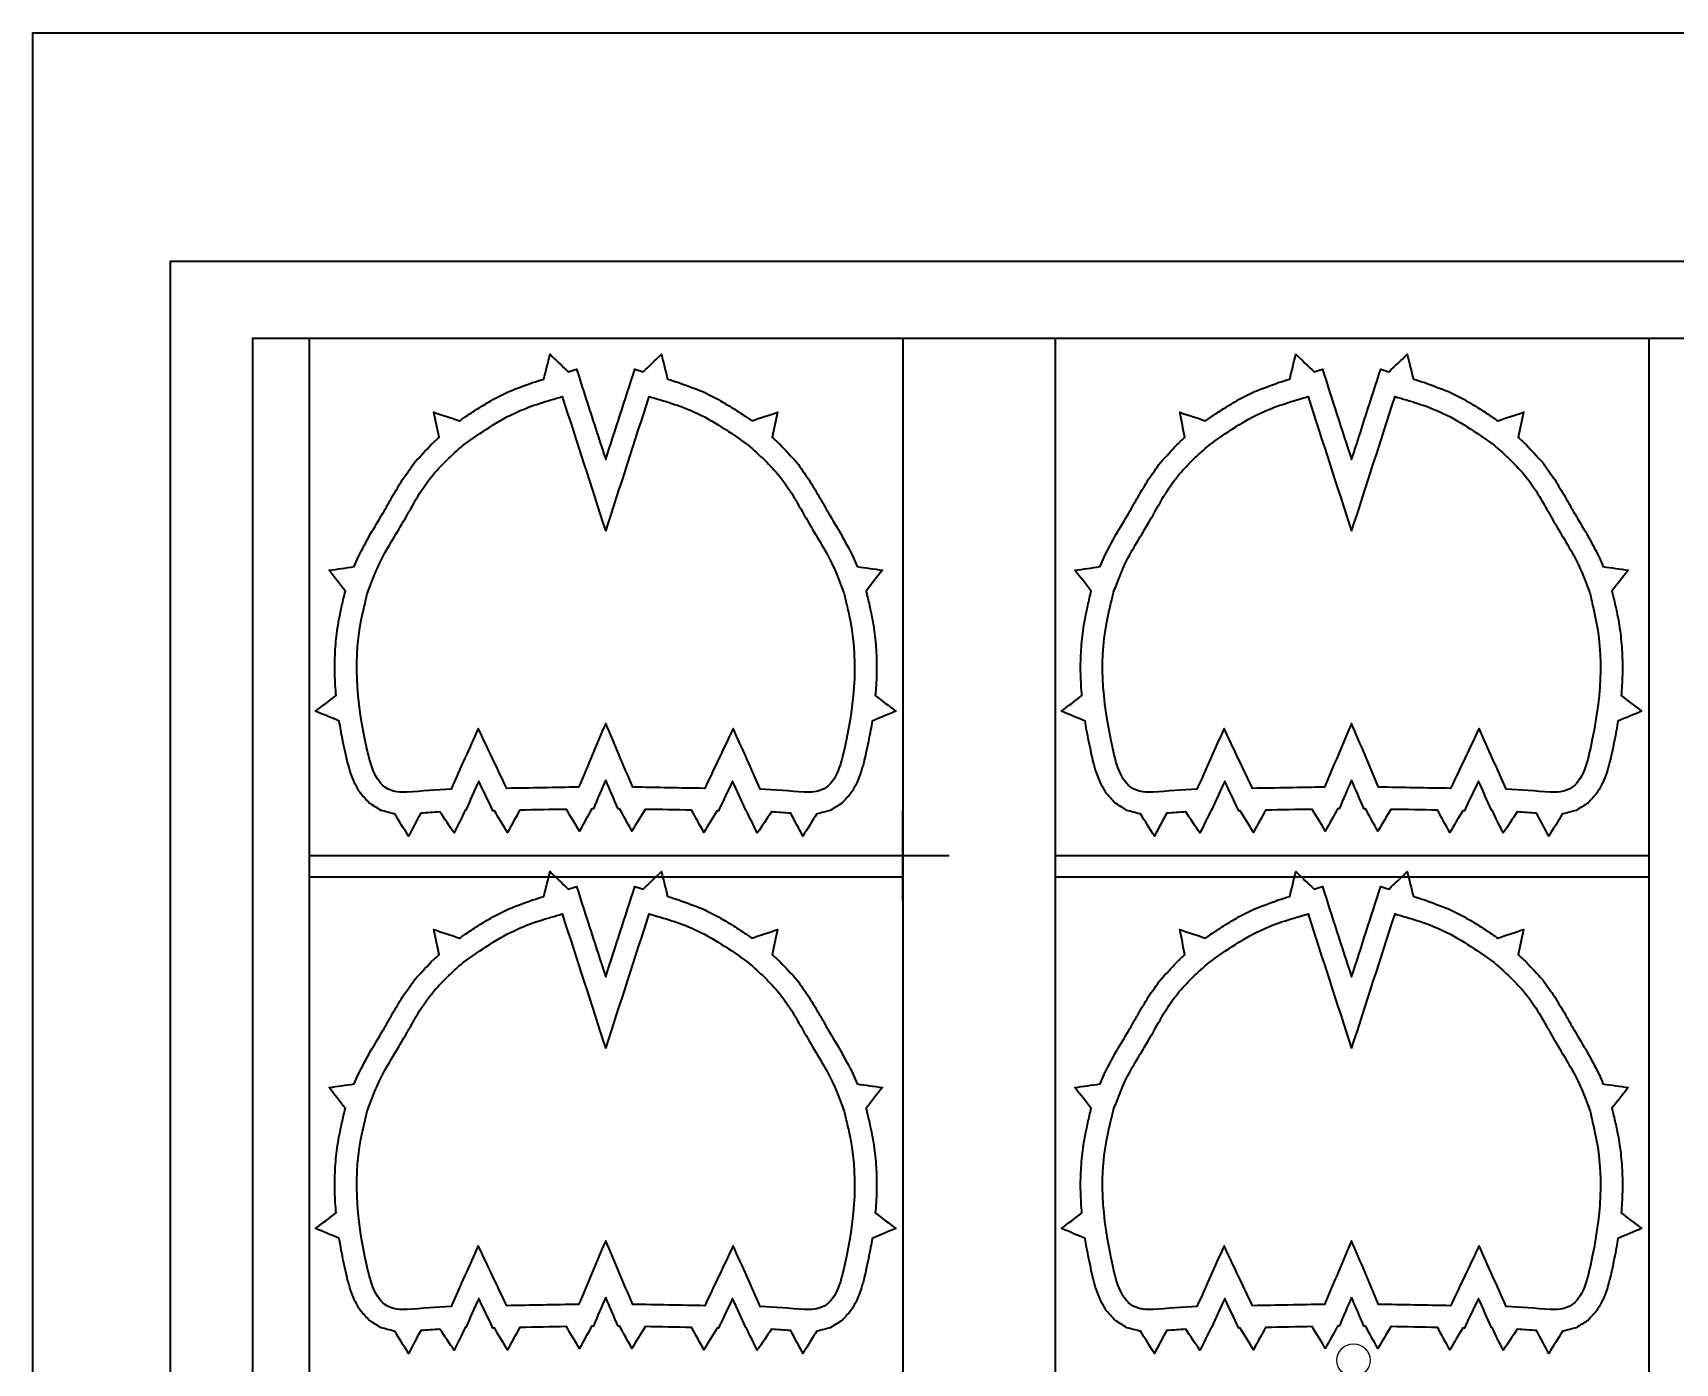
# Model space of a CAD drawing. Header units: millimetres. Extents: x -446 to 34, y -36 to 446.
# Drawn here: x -446.2 to -147.7, y 204.4 to 446.2 of the extents above; entities that cross this region are included whole.
import ezdxf

# ---------------------------------------------------------------- set-up
doc = ezdxf.new("R2010")
doc.units = ezdxf.units.MM
doc.header["$MEASUREMENT"] = 0
doc.layers.add('레이어 1', color=7, linetype='Continuous', lineweight=0)

msp = doc.modelspace()

# ---------------------------------------------------------------- linework, layer by layer
msp.add_circle((-206.2, 204.91), 3)
at = {"layer": '레이어 1', "color": 75, "lineweight": 35, "true_color": 0x6cb92d}
for p, q in [((-288.09, 288.29), (-288.09, 304.88)), ((-296.7, 296.64), (-279.66, 296.64))]:
    msp.add_line(p, q, dxfattribs=at)
at = {"layer": '레이어 1', "color": 18, "lineweight": 35, "true_color": 0x070000}
for points in [[(33.8, -36.34), (-446.2, -36.34), (-446.2, 446.16), (33.8, 446.16)], [(8.8, -5.31), (-421.2, -5.31), (-421.2, 404.69), (8.8, 404.69)], [(-6.2, 10.66), (-406.2, 10.66), (-406.2, 390.66), (-6.2, 390.66)]]:
    msp.add_lwpolyline(points, close=True, dxfattribs=at)
at = {"layer": '레이어 1', "color": 154, "lineweight": 35, "true_color": 0x1d4da0}
for points in [[(-288.09, 292.72), (-395.9, 292.72), (-395.9, 390.66), (-288.09, 390.66)], [(-152.55, 292.72), (-260.36, 292.72), (-260.36, 390.66), (-152.55, 390.66)], [(-288.09, 198.7), (-395.9, 198.7), (-395.9, 296.64), (-288.09, 296.64)], [(-152.55, 198.7), (-260.36, 198.7), (-260.36, 296.64), (-152.55, 296.64)]]:
    msp.add_lwpolyline(points, close=True, dxfattribs=at)
at = {"layer": '레이어 1', "color": 18, "lineweight": 35, "true_color": 0x010100}
for points in [[(-342.1, 310.42), (-341.35, 308.66), (-340.6, 306.89), (-339.86, 305.13), (-339.76, 305.13), (-339.66, 305.13), (-339.57, 305.13), (-338.82, 303.78), (-338.08, 302.43), (-337.33, 301.09), (-336.54, 302.41), (-335.74, 303.72), (-334.95, 305.04), (-332.13, 304.99), (-329.3, 304.94), (-326.48, 304.89), (-325.74, 303.54), (-324.99, 302.19), (-324.24, 300.85), (-323.45, 302.17), (-322.66, 303.48), (-321.86, 304.8), (-321.78, 304.8), (-321.68, 304.8), (-321.59, 304.8), (-320.74, 306.6), (-319.89, 308.39), (-319.03, 310.19), (-318.24, 308.43), (-317.45, 306.67), (-316.66, 304.9), (-316.64, 304.9), (-316.61, 304.9), (-316.58, 304.9), (-315.9, 303.51), (-315.22, 302.13), (-314.55, 300.75), (-313.69, 302.02), (-312.83, 303.3), (-311.97, 304.58), (-310.8, 304.5), (-309.64, 304.42), (-308.47, 304.33), (-307.73, 302.95), (-306.99, 301.56), (-306.26, 300.18), (-305.42, 301.52), (-304.58, 302.87), (-303.74, 304.22), (-303.71, 304.22), (-303.67, 304.22), (-303.64, 304.22), (-302.86, 304.43), (-302.07, 304.63), (-301.28, 304.85), (-300.56, 305.29), (-299.84, 305.74), (-299.12, 306.18), (-298.59, 306.78), (-298.06, 307.37), (-297.53, 307.96), (-297.17, 308.59), (-296.81, 309.22), (-296.46, 309.85), (-296.21, 310.48), (-295.97, 311.1), (-295.72, 311.73), (-295.55, 312.33), (-295.38, 312.94), (-295.2, 313.54), (-295.07, 314.11), (-294.93, 314.69), (-294.8, 315.26), (-294.65, 315.97), (-294.5, 316.68), (-294.35, 317.38), (-294.22, 318.08), (-294.08, 318.77), (-293.95, 319.47), (-293.86, 320.01), (-293.77, 320.54), (-293.68, 321.08), (-292.25, 321.68), (-290.82, 322.28), (-289.38, 322.88), (-290.62, 323.83), (-291.86, 324.77), (-293.1, 325.71), (-293.05, 326.33), (-293, 326.96), (-292.95, 327.58), (-292.93, 328.25), (-292.9, 328.91), (-292.87, 329.58), (-292.87, 330.24), (-292.86, 330.9), (-292.86, 331.56), (-292.88, 332.22), (-292.9, 332.88), (-292.93, 333.54), (-292.97, 334.2), (-293.02, 334.86), (-293.07, 335.52), (-293.15, 336.18), (-293.22, 336.84), (-293.3, 337.5), (-293.4, 338.17), (-293.51, 338.83), (-293.62, 339.49), (-293.75, 340.14), (-293.88, 340.79), (-294.02, 341.45), (-294.22, 342.33), (-294.42, 343.21), (-294.63, 344.09), (-294.68, 344.3), (-294.73, 344.51), (-294.78, 344.72), (-293.79, 345.98), (-292.81, 347.25), (-291.82, 348.51), (-293.35, 348.72), (-294.87, 348.94), (-296.4, 349.15), (-296.64, 349.73), (-296.87, 350.32), (-297.11, 350.9), (-297.85, 352.28), (-298.58, 353.65), (-299.31, 355.03), (-300.07, 356.31), (-300.83, 357.59), (-301.6, 358.87), (-302.16, 359.86), (-302.73, 360.86), (-303.3, 361.86), (-303.92, 362.89), (-304.54, 363.93), (-305.16, 364.97), (-305.89, 366), (-306.63, 367.04), (-307.36, 368.08), (-308.37, 369.16), (-309.38, 370.25), (-310.38, 371.33), (-310.86, 371.77), (-311.34, 372.21), (-311.82, 372.65), (-311.5, 374.17), (-311.18, 375.68), (-310.87, 377.2), (-312.43, 376.69), (-313.99, 376.17), (-315.55, 375.66), (-315.81, 375.84), (-316.07, 376.03), (-316.34, 376.21), (-317.19, 376.78), (-318.04, 377.34), (-318.89, 377.9), (-319.79, 378.44), (-320.69, 378.98), (-321.58, 379.51), (-322.54, 380), (-323.51, 380.48), (-324.47, 380.97), (-325.91, 381.51), (-327.35, 382.06), (-328.79, 382.61), (-329.48, 382.81), (-330.17, 383.02), (-330.86, 383.23), (-331.23, 384.73), (-331.6, 386.24), (-331.98, 387.74), (-333.08, 386.68), (-334.18, 385.62), (-335.28, 384.56), (-335.78, 384.71), (-336.29, 384.86), (-336.79, 385.01), (-338.56, 379.54), (-340.33, 374.07), (-342.1, 368.6), (-343.86, 374.07), (-345.63, 379.54), (-347.4, 385.01), (-347.9, 384.86), (-348.4, 384.71), (-348.91, 384.56), (-350.01, 385.62), (-351.11, 386.68), (-352.21, 387.74), (-352.59, 386.24), (-352.96, 384.73), (-353.33, 383.23), (-354.02, 383.02), (-354.71, 382.81), (-355.4, 382.61), (-356.84, 382.06), (-358.28, 381.51), (-359.72, 380.97), (-360.68, 380.48), (-361.65, 380), (-362.61, 379.51), (-363.51, 378.98), (-364.4, 378.44), (-365.3, 377.9), (-366.15, 377.34), (-367, 376.78), (-367.85, 376.21), (-368.11, 376.03), (-368.38, 375.84), (-368.65, 375.66), (-370.2, 376.17), (-371.76, 376.69), (-373.32, 377.2), (-373.01, 375.68), (-372.69, 374.17), (-372.37, 372.65), (-372.85, 372.21), (-373.33, 371.77), (-373.81, 371.33), (-374.82, 370.25), (-375.82, 369.16), (-376.83, 368.08), (-377.56, 367.04), (-378.3, 366), (-379.03, 364.97), (-379.65, 363.93), (-380.27, 362.89), (-380.89, 361.86), (-381.46, 360.86), (-382.03, 359.86), (-382.59, 358.87), (-383.35, 357.59), (-384.11, 356.31), (-384.88, 355.03), (-385.61, 353.65), (-386.34, 352.28), (-387.08, 350.9), (-387.32, 350.32), (-387.55, 349.73), (-387.79, 349.15), (-389.32, 348.93), (-390.85, 348.71), (-392.37, 348.5), (-391.39, 347.24), (-390.4, 345.98), (-389.41, 344.72), (-389.46, 344.51), (-389.51, 344.3), (-389.56, 344.09), (-389.77, 343.21), (-389.97, 342.33), (-390.18, 341.45), (-390.31, 340.79), (-390.44, 340.14), (-390.57, 339.49), (-390.68, 338.83), (-390.79, 338.17), (-390.89, 337.5), (-390.97, 336.84), (-391.04, 336.18), (-391.12, 335.52), (-391.17, 334.86), (-391.22, 334.2), (-391.27, 333.54), (-391.29, 332.88), (-391.31, 332.22), (-391.33, 331.56), (-391.33, 330.9), (-391.33, 330.24), (-391.32, 329.58), (-391.29, 328.91), (-391.27, 328.25), (-391.24, 327.58), (-391.19, 326.96), (-391.14, 326.33), (-391.09, 325.71), (-392.33, 324.77), (-393.57, 323.83), (-394.81, 322.88), (-393.38, 322.28), (-391.94, 321.68), (-390.51, 321.08), (-390.42, 320.54), (-390.33, 320.01), (-390.24, 319.47), (-390.11, 318.77), (-389.97, 318.08), (-389.84, 317.38), (-389.69, 316.68), (-389.54, 315.97), (-389.39, 315.26), (-389.26, 314.69), (-389.12, 314.11), (-388.99, 313.54), (-388.81, 312.94), (-388.64, 312.33), (-388.47, 311.73), (-388.22, 311.1), (-387.98, 310.48), (-387.73, 309.85), (-387.38, 309.22), (-387.02, 308.59), (-386.66, 307.96), (-386.13, 307.37), (-385.6, 306.78), (-385.07, 306.18), (-384.35, 305.74), (-383.63, 305.29), (-382.91, 304.85), (-382.12, 304.63), (-381.33, 304.43), (-380.55, 304.22), (-380.52, 304.22), (-380.48, 304.22), (-380.45, 304.22), (-379.61, 302.87), (-378.77, 301.52), (-377.93, 300.18), (-377.2, 301.56), (-376.46, 302.95), (-375.72, 304.33), (-374.55, 304.42), (-373.39, 304.5), (-372.22, 304.58), (-371.36, 303.3), (-370.5, 302.02), (-369.64, 300.75), (-368.97, 302.13), (-368.29, 303.51), (-367.62, 304.9), (-367.58, 304.9), (-367.56, 304.9), (-367.52, 304.9), (-366.74, 306.67), (-365.95, 308.43), (-365.16, 310.19), (-364.3, 308.39), (-363.45, 306.6), (-362.6, 304.8), (-362.51, 304.8), (-362.42, 304.8), (-362.33, 304.8), (-361.53, 303.48), (-360.74, 302.17), (-359.95, 300.85), (-359.2, 302.19), (-358.45, 303.54), (-357.71, 304.89), (-354.89, 304.94), (-352.06, 304.99), (-349.24, 305.04), (-348.45, 303.72), (-347.65, 302.41), (-346.86, 301.09), (-346.11, 302.43), (-345.37, 303.78), (-344.62, 305.13), (-344.53, 305.13), (-344.43, 305.13), (-344.34, 305.13), (-343.59, 306.89), (-342.84, 308.66), (-342.1, 310.42)], [(-206.55, 310.42), (-205.81, 308.66), (-205.06, 306.89), (-204.31, 305.13), (-204.22, 305.13), (-204.12, 305.13), (-204.02, 305.13), (-203.28, 303.78), (-202.54, 302.43), (-201.79, 301.09), (-200.99, 302.41), (-200.2, 303.72), (-199.41, 305.04), (-196.58, 304.99), (-193.76, 304.94), (-190.94, 304.89), (-190.2, 303.54), (-189.45, 302.19), (-188.7, 300.85), (-187.91, 302.17), (-187.12, 303.48), (-186.32, 304.8), (-186.23, 304.8), (-186.14, 304.8), (-186.05, 304.8), (-185.2, 306.6), (-184.35, 308.39), (-183.49, 310.19), (-182.7, 308.43), (-181.91, 306.67), (-181.12, 304.9), (-181.09, 304.9), (-181.07, 304.9), (-181.03, 304.9), (-180.36, 303.51), (-179.68, 302.13), (-179.01, 300.75), (-178.15, 302.02), (-177.29, 303.3), (-176.43, 304.58), (-175.26, 304.5), (-174.09, 304.42), (-172.93, 304.33), (-172.19, 302.95), (-171.45, 301.56), (-170.71, 300.18), (-169.88, 301.52), (-169.04, 302.87), (-168.2, 304.22), (-168.16, 304.22), (-168.13, 304.22), (-168.1, 304.22), (-167.31, 304.43), (-166.53, 304.63), (-165.74, 304.85), (-165.02, 305.29), (-164.3, 305.74), (-163.58, 306.18), (-163.05, 306.78), (-162.52, 307.37), (-161.99, 307.96), (-161.63, 308.59), (-161.27, 309.22), (-160.91, 309.85), (-160.67, 310.48), (-160.42, 311.1), (-160.18, 311.73), (-160.01, 312.33), (-159.84, 312.94), (-159.66, 313.54), (-159.52, 314.11), (-159.39, 314.69), (-159.26, 315.26), (-159.1, 315.97), (-158.96, 316.68), (-158.81, 317.38), (-158.67, 318.08), (-158.54, 318.77), (-158.41, 319.47), (-158.32, 320.01), (-158.23, 320.54), (-158.14, 321.08), (-156.71, 321.68), (-155.27, 322.28), (-153.84, 322.88), (-155.08, 323.83), (-156.32, 324.77), (-157.56, 325.71), (-157.51, 326.33), (-157.46, 326.96), (-157.41, 327.58), (-157.38, 328.25), (-157.36, 328.91), (-157.33, 329.58), (-157.32, 330.24), (-157.32, 330.9), (-157.32, 331.56), (-157.34, 332.22), (-157.36, 332.88), (-157.38, 333.54), (-157.43, 334.2), (-157.48, 334.86), (-157.53, 335.52), (-157.61, 336.18), (-157.68, 336.84), (-157.76, 337.5), (-157.86, 338.17), (-157.97, 338.83), (-158.07, 339.49), (-158.21, 340.14), (-158.34, 340.79), (-158.47, 341.45), (-158.68, 342.33), (-158.88, 343.21), (-159.09, 344.09), (-159.14, 344.3), (-159.19, 344.51), (-159.24, 344.72), (-158.25, 345.98), (-157.26, 347.25), (-156.28, 348.51), (-157.81, 348.72), (-159.33, 348.94), (-160.86, 349.15), (-161.09, 349.73), (-161.33, 350.32), (-161.57, 350.9), (-162.3, 352.28), (-163.03, 353.65), (-163.77, 355.03), (-164.53, 356.31), (-165.29, 357.59), (-166.05, 358.87), (-166.62, 359.86), (-167.19, 360.86), (-167.76, 361.86), (-168.38, 362.89), (-169, 363.93), (-169.61, 364.97), (-170.35, 366), (-171.09, 367.04), (-171.82, 368.08), (-172.83, 369.16), (-173.83, 370.25), (-174.84, 371.33), (-175.32, 371.77), (-175.79, 372.21), (-176.27, 372.65), (-175.96, 374.17), (-175.64, 375.68), (-175.33, 377.2), (-176.89, 376.69), (-178.44, 376.17), (-180, 375.66), (-180.27, 375.84), (-180.53, 376.03), (-180.8, 376.21), (-181.65, 376.78), (-182.5, 377.34), (-183.35, 377.9), (-184.24, 378.44), (-185.14, 378.98), (-186.04, 379.51), (-187, 380), (-187.97, 380.48), (-188.93, 380.97), (-190.37, 381.51), (-191.81, 382.06), (-193.25, 382.61), (-193.93, 382.81), (-194.63, 383.02), (-195.32, 383.23), (-195.69, 384.73), (-196.06, 386.24), (-196.44, 387.74), (-197.54, 386.68), (-198.64, 385.62), (-199.74, 384.56), (-200.24, 384.71), (-200.75, 384.86), (-201.25, 385.01), (-203.02, 379.54), (-204.79, 374.07), (-206.55, 368.6), (-208.32, 374.07), (-210.09, 379.54), (-211.86, 385.01), (-212.36, 384.86), (-212.86, 384.71), (-213.37, 384.56), (-214.47, 385.62), (-215.57, 386.68), (-216.67, 387.74), (-217.05, 386.24), (-217.42, 384.73), (-217.79, 383.23), (-218.48, 383.02), (-219.17, 382.81), (-219.86, 382.61), (-221.3, 382.06), (-222.74, 381.51), (-224.17, 380.97), (-225.14, 380.48), (-226.1, 380), (-227.07, 379.51), (-227.96, 378.98), (-228.86, 378.44), (-229.76, 377.9), (-230.61, 377.34), (-231.46, 376.78), (-232.31, 376.21), (-232.57, 376.03), (-232.84, 375.84), (-233.1, 375.66), (-234.66, 376.17), (-236.22, 376.69), (-237.78, 377.2), (-237.46, 375.68), (-237.15, 374.17), (-236.83, 372.65), (-237.31, 372.21), (-237.79, 371.77), (-238.27, 371.33), (-239.27, 370.25), (-240.28, 369.16), (-241.28, 368.08), (-242.02, 367.04), (-242.76, 366), (-243.49, 364.97), (-244.11, 363.93), (-244.73, 362.89), (-245.35, 361.86), (-245.92, 360.86), (-246.48, 359.86), (-247.05, 358.87), (-247.81, 357.59), (-248.57, 356.31), (-249.33, 355.03), (-250.07, 353.65), (-250.8, 352.28), (-251.54, 350.9), (-251.78, 350.32), (-252.01, 349.73), (-252.25, 349.15), (-253.78, 348.93), (-255.3, 348.71), (-256.83, 348.5), (-255.84, 347.24), (-254.86, 345.98), (-253.87, 344.72), (-253.92, 344.51), (-253.97, 344.3), (-254.02, 344.09), (-254.22, 343.21), (-254.43, 342.33), (-254.63, 341.45), (-254.77, 340.79), (-254.9, 340.14), (-255.03, 339.49), (-255.14, 338.83), (-255.24, 338.17), (-255.35, 337.5), (-255.42, 336.84), (-255.5, 336.18), (-255.58, 335.52), (-255.63, 334.86), (-255.67, 334.2), (-255.72, 333.54), (-255.75, 332.88), (-255.77, 332.22), (-255.79, 331.56), (-255.79, 330.9), (-255.78, 330.24), (-255.78, 329.58), (-255.75, 328.91), (-255.72, 328.25), (-255.7, 327.58), (-255.65, 326.96), (-255.6, 326.33), (-255.55, 325.71), (-256.79, 324.77), (-258.03, 323.83), (-259.27, 322.88), (-257.83, 322.28), (-256.4, 321.68), (-254.97, 321.08), (-254.88, 320.54), (-254.79, 320.01), (-254.7, 319.47), (-254.57, 318.77), (-254.43, 318.08), (-254.3, 317.38), (-254.15, 316.68), (-254, 315.97), (-253.85, 315.26), (-253.72, 314.69), (-253.58, 314.11), (-253.45, 313.54), (-253.27, 312.94), (-253.1, 312.33), (-252.93, 311.73), (-252.68, 311.1), (-252.44, 310.48), (-252.19, 309.85), (-251.84, 309.22), (-251.48, 308.59), (-251.12, 307.96), (-250.59, 307.37), (-250.06, 306.78), (-249.53, 306.18), (-248.81, 305.74), (-248.09, 305.29), (-247.37, 304.85), (-246.58, 304.63), (-245.79, 304.43), (-245.01, 304.22), (-244.97, 304.22), (-244.94, 304.22), (-244.91, 304.22), (-244.07, 302.87), (-243.23, 301.52), (-242.39, 300.18), (-241.65, 301.56), (-240.91, 302.95), (-240.18, 304.33), (-239.01, 304.42), (-237.84, 304.5), (-236.68, 304.58), (-235.82, 303.3), (-234.96, 302.02), (-234.1, 300.75), (-233.42, 302.13), (-232.75, 303.51), (-232.07, 304.9), (-232.04, 304.9), (-232.01, 304.9), (-231.98, 304.9), (-231.2, 306.67), (-230.4, 308.43), (-229.61, 310.19), (-228.76, 308.39), (-227.91, 306.6), (-227.05, 304.8), (-226.97, 304.8), (-226.87, 304.8), (-226.79, 304.8), (-225.99, 303.48), (-225.2, 302.17), (-224.4, 300.85), (-223.66, 302.19), (-222.91, 303.54), (-222.17, 304.89), (-219.35, 304.94), (-216.52, 304.99), (-213.7, 305.04), (-212.9, 303.72), (-212.11, 302.41), (-211.32, 301.09), (-210.57, 302.43), (-209.83, 303.78), (-209.08, 305.13), (-208.98, 305.13), (-208.89, 305.13), (-208.79, 305.13), (-208.05, 306.89), (-207.3, 308.66), (-206.55, 310.42)], [(-342.1, 216.4), (-341.35, 214.64), (-340.6, 212.87), (-339.86, 211.11), (-339.76, 211.11), (-339.66, 211.11), (-339.57, 211.11), (-338.82, 209.76), (-338.08, 208.42), (-337.33, 207.07), (-336.54, 208.39), (-335.74, 209.71), (-334.95, 211.03), (-332.13, 210.97), (-329.3, 210.92), (-326.48, 210.87), (-325.74, 209.52), (-324.99, 208.18), (-324.24, 206.83), (-323.45, 208.15), (-322.66, 209.47), (-321.86, 210.79), (-321.78, 210.78), (-321.68, 210.78), (-321.59, 210.78), (-320.74, 212.58), (-319.89, 214.37), (-319.03, 216.17), (-318.24, 214.41), (-317.45, 212.65), (-316.66, 210.88), (-316.64, 210.88), (-316.61, 210.88), (-316.58, 210.88), (-315.9, 209.49), (-315.22, 208.11), (-314.55, 206.73), (-313.69, 208.01), (-312.83, 209.28), (-311.97, 210.56), (-310.8, 210.48), (-309.64, 210.4), (-308.47, 210.32), (-307.73, 208.93), (-306.99, 207.54), (-306.26, 206.16), (-305.42, 207.51), (-304.58, 208.85), (-303.74, 210.2), (-303.71, 210.2), (-303.67, 210.2), (-303.64, 210.2), (-302.86, 210.41), (-302.07, 210.62), (-301.28, 210.83), (-300.56, 211.27), (-299.84, 211.72), (-299.12, 212.17), (-298.59, 212.76), (-298.06, 213.35), (-297.53, 213.94), (-297.17, 214.57), (-296.81, 215.2), (-296.46, 215.83), (-296.21, 216.46), (-295.97, 217.08), (-295.72, 217.71), (-295.55, 218.31), (-295.38, 218.92), (-295.2, 219.52), (-295.07, 220.1), (-294.93, 220.67), (-294.8, 221.24), (-294.65, 221.95), (-294.5, 222.66), (-294.35, 223.37), (-294.22, 224.06), (-294.08, 224.76), (-293.95, 225.45), (-293.86, 225.99), (-293.77, 226.52), (-293.68, 227.06), (-292.25, 227.66), (-290.82, 228.26), (-289.38, 228.87), (-290.62, 229.81), (-291.86, 230.75), (-293.1, 231.69), (-293.05, 232.32), (-293, 232.94), (-292.95, 233.56), (-292.93, 234.23), (-292.9, 234.89), (-292.87, 235.56), (-292.87, 236.22), (-292.86, 236.88), (-292.86, 237.54), (-292.88, 238.2), (-292.9, 238.86), (-292.93, 239.53), (-292.97, 240.19), (-293.02, 240.85), (-293.07, 241.51), (-293.15, 242.17), (-293.22, 242.83), (-293.3, 243.48), (-293.4, 244.15), (-293.51, 244.81), (-293.62, 245.47), (-293.75, 246.12), (-293.88, 246.78), (-294.02, 247.43), (-294.22, 248.31), (-294.42, 249.19), (-294.63, 250.07), (-294.68, 250.28), (-294.73, 250.49), (-294.78, 250.71), (-293.79, 251.97), (-292.81, 253.23), (-291.82, 254.49), (-293.35, 254.7), (-294.87, 254.92), (-296.4, 255.13), (-296.64, 255.72), (-296.87, 256.3), (-297.11, 256.88), (-297.85, 258.26), (-298.58, 259.64), (-299.31, 261.01), (-300.07, 262.29), (-300.83, 263.57), (-301.6, 264.85), (-302.16, 265.84), (-302.73, 266.84), (-303.3, 267.84), (-303.92, 268.87), (-304.54, 269.91), (-305.16, 270.95), (-305.89, 271.99), (-306.63, 273.02), (-307.36, 274.06), (-308.37, 275.15), (-309.38, 276.23), (-310.38, 277.32), (-310.86, 277.75), (-311.34, 278.19), (-311.82, 278.63), (-311.5, 280.15), (-311.18, 281.67), (-310.87, 283.19), (-312.43, 282.67), (-313.99, 282.16), (-315.55, 281.64), (-315.81, 281.82), (-316.07, 282.01), (-316.34, 282.2), (-317.19, 282.76), (-318.04, 283.32), (-318.89, 283.89), (-319.79, 284.42), (-320.69, 284.96), (-321.58, 285.49), (-322.54, 285.98), (-323.51, 286.46), (-324.47, 286.95), (-325.91, 287.49), (-327.35, 288.04), (-328.79, 288.59), (-329.48, 288.8), (-330.17, 289), (-330.86, 289.21), (-331.23, 290.71), (-331.6, 292.22), (-331.98, 293.72), (-333.08, 292.66), (-334.18, 291.6), (-335.28, 290.54), (-335.78, 290.69), (-336.29, 290.84), (-336.79, 290.99), (-338.56, 285.52), (-340.33, 280.05), (-342.1, 274.58), (-343.86, 280.05), (-345.63, 285.52), (-347.4, 290.99), (-347.9, 290.84), (-348.4, 290.69), (-348.91, 290.54), (-350.01, 291.6), (-351.11, 292.66), (-352.21, 293.72), (-352.59, 292.22), (-352.96, 290.71), (-353.33, 289.21), (-354.02, 289), (-354.71, 288.8), (-355.4, 288.59), (-356.84, 288.04), (-358.28, 287.49), (-359.72, 286.95), (-360.68, 286.46), (-361.65, 285.98), (-362.61, 285.49), (-363.51, 284.96), (-364.4, 284.42), (-365.3, 283.89), (-366.15, 283.32), (-367, 282.76), (-367.85, 282.2), (-368.11, 282.01), (-368.38, 281.82), (-368.65, 281.64), (-370.2, 282.16), (-371.76, 282.67), (-373.32, 283.19), (-373.01, 281.67), (-372.69, 280.15), (-372.37, 278.63), (-372.85, 278.19), (-373.33, 277.75), (-373.81, 277.32), (-374.82, 276.23), (-375.82, 275.15), (-376.83, 274.06), (-377.56, 273.02), (-378.3, 271.99), (-379.03, 270.95), (-379.65, 269.91), (-380.27, 268.87), (-380.89, 267.84), (-381.46, 266.84), (-382.03, 265.84), (-382.59, 264.85), (-383.35, 263.57), (-384.11, 262.29), (-384.88, 261.01), (-385.61, 259.64), (-386.34, 258.26), (-387.08, 256.88), (-387.32, 256.3), (-387.55, 255.71), (-387.79, 255.13), (-389.32, 254.91), (-390.85, 254.7), (-392.37, 254.48), (-391.39, 253.22), (-390.4, 251.96), (-389.41, 250.7), (-389.46, 250.49), (-389.51, 250.28), (-389.56, 250.07), (-389.77, 249.19), (-389.97, 248.31), (-390.18, 247.43), (-390.31, 246.78), (-390.44, 246.12), (-390.57, 245.47), (-390.68, 244.81), (-390.79, 244.15), (-390.89, 243.48), (-390.97, 242.83), (-391.04, 242.17), (-391.12, 241.51), (-391.17, 240.85), (-391.22, 240.19), (-391.27, 239.53), (-391.29, 238.86), (-391.31, 238.2), (-391.33, 237.54), (-391.33, 236.88), (-391.33, 236.22), (-391.32, 235.56), (-391.29, 234.89), (-391.27, 234.23), (-391.24, 233.56), (-391.19, 232.94), (-391.14, 232.32), (-391.09, 231.69), (-392.33, 230.75), (-393.57, 229.81), (-394.81, 228.87), (-393.38, 228.26), (-391.94, 227.66), (-390.51, 227.06), (-390.42, 226.52), (-390.33, 225.99), (-390.24, 225.45), (-390.11, 224.76), (-389.97, 224.06), (-389.84, 223.37), (-389.69, 222.66), (-389.54, 221.95), (-389.39, 221.24), (-389.26, 220.67), (-389.12, 220.1), (-388.99, 219.52), (-388.81, 218.92), (-388.64, 218.31), (-388.47, 217.71), (-388.22, 217.08), (-387.98, 216.46), (-387.73, 215.83), (-387.38, 215.2), (-387.02, 214.57), (-386.66, 213.94), (-386.13, 213.35), (-385.6, 212.76), (-385.07, 212.17), (-384.35, 211.72), (-383.63, 211.27), (-382.91, 210.83), (-382.12, 210.62), (-381.33, 210.41), (-380.55, 210.2), (-380.52, 210.2), (-380.48, 210.2), (-380.45, 210.2), (-379.61, 208.85), (-378.77, 207.51), (-377.93, 206.16), (-377.2, 207.54), (-376.46, 208.93), (-375.72, 210.32), (-374.55, 210.4), (-373.39, 210.48), (-372.22, 210.56), (-371.36, 209.28), (-370.5, 208.01), (-369.64, 206.73), (-368.97, 208.11), (-368.29, 209.49), (-367.62, 210.88), (-367.58, 210.88), (-367.56, 210.88), (-367.52, 210.88), (-366.74, 212.65), (-365.95, 214.41), (-365.16, 216.17), (-364.3, 214.37), (-363.45, 212.58), (-362.6, 210.78), (-362.51, 210.78), (-362.42, 210.78), (-362.33, 210.79), (-361.53, 209.47), (-360.74, 208.15), (-359.95, 206.83), (-359.2, 208.18), (-358.45, 209.52), (-357.71, 210.87), (-354.89, 210.92), (-352.06, 210.97), (-349.24, 211.03), (-348.45, 209.71), (-347.65, 208.39), (-346.86, 207.07), (-346.11, 208.42), (-345.37, 209.76), (-344.62, 211.11), (-344.53, 211.11), (-344.43, 211.11), (-344.34, 211.11), (-343.59, 212.87), (-342.84, 214.64), (-342.1, 216.4)], [(-206.55, 216.4), (-205.81, 214.64), (-205.06, 212.87), (-204.31, 211.11), (-204.22, 211.11), (-204.12, 211.11), (-204.02, 211.11), (-203.28, 209.76), (-202.54, 208.42), (-201.79, 207.07), (-200.99, 208.39), (-200.2, 209.71), (-199.41, 211.03), (-196.58, 210.97), (-193.76, 210.92), (-190.94, 210.87), (-190.2, 209.52), (-189.45, 208.18), (-188.7, 206.83), (-187.91, 208.15), (-187.12, 209.47), (-186.32, 210.79), (-186.23, 210.78), (-186.14, 210.78), (-186.05, 210.78), (-185.2, 212.58), (-184.35, 214.37), (-183.49, 216.17), (-182.7, 214.41), (-181.91, 212.65), (-181.12, 210.88), (-181.09, 210.88), (-181.07, 210.88), (-181.03, 210.88), (-180.36, 209.49), (-179.68, 208.11), (-179.01, 206.73), (-178.15, 208.01), (-177.29, 209.28), (-176.43, 210.56), (-175.26, 210.48), (-174.09, 210.4), (-172.93, 210.32), (-172.19, 208.93), (-171.45, 207.54), (-170.71, 206.16), (-169.88, 207.51), (-169.04, 208.85), (-168.2, 210.2), (-168.16, 210.2), (-168.13, 210.2), (-168.1, 210.2), (-167.31, 210.41), (-166.53, 210.62), (-165.74, 210.83), (-165.02, 211.27), (-164.3, 211.72), (-163.58, 212.17), (-163.05, 212.76), (-162.52, 213.35), (-161.99, 213.94), (-161.63, 214.57), (-161.27, 215.2), (-160.91, 215.83), (-160.67, 216.46), (-160.42, 217.08), (-160.18, 217.71), (-160.01, 218.31), (-159.84, 218.92), (-159.66, 219.52), (-159.52, 220.1), (-159.39, 220.67), (-159.26, 221.24), (-159.1, 221.95), (-158.96, 222.66), (-158.81, 223.37), (-158.67, 224.06), (-158.54, 224.76), (-158.41, 225.45), (-158.32, 225.99), (-158.23, 226.52), (-158.14, 227.06), (-156.71, 227.66), (-155.27, 228.26), (-153.84, 228.87), (-155.08, 229.81), (-156.32, 230.75), (-157.56, 231.69), (-157.51, 232.32), (-157.46, 232.94), (-157.41, 233.56), (-157.38, 234.23), (-157.36, 234.89), (-157.33, 235.56), (-157.32, 236.22), (-157.32, 236.88), (-157.32, 237.54), (-157.34, 238.2), (-157.36, 238.86), (-157.38, 239.53), (-157.43, 240.19), (-157.48, 240.85), (-157.53, 241.51), (-157.61, 242.17), (-157.68, 242.83), (-157.76, 243.48), (-157.86, 244.15), (-157.97, 244.81), (-158.07, 245.47), (-158.21, 246.12), (-158.34, 246.78), (-158.47, 247.43), (-158.68, 248.31), (-158.88, 249.19), (-159.09, 250.07), (-159.14, 250.28), (-159.19, 250.49), (-159.24, 250.71), (-158.25, 251.97), (-157.26, 253.23), (-156.28, 254.49), (-157.81, 254.7), (-159.33, 254.92), (-160.86, 255.13), (-161.09, 255.72), (-161.33, 256.3), (-161.57, 256.88), (-162.3, 258.26), (-163.03, 259.64), (-163.77, 261.01), (-164.53, 262.29), (-165.29, 263.57), (-166.05, 264.85), (-166.62, 265.84), (-167.19, 266.84), (-167.76, 267.84), (-168.38, 268.87), (-169, 269.91), (-169.61, 270.95), (-170.35, 271.99), (-171.09, 273.02), (-171.82, 274.06), (-172.83, 275.15), (-173.83, 276.23), (-174.84, 277.32), (-175.32, 277.75), (-175.79, 278.19), (-176.27, 278.63), (-175.96, 280.15), (-175.64, 281.67), (-175.33, 283.19), (-176.89, 282.67), (-178.44, 282.16), (-180, 281.64), (-180.27, 281.82), (-180.53, 282.01), (-180.8, 282.2), (-181.65, 282.76), (-182.5, 283.32), (-183.35, 283.89), (-184.24, 284.42), (-185.14, 284.96), (-186.04, 285.49), (-187, 285.98), (-187.97, 286.46), (-188.93, 286.95), (-190.37, 287.49), (-191.81, 288.04), (-193.25, 288.59), (-193.93, 288.8), (-194.63, 289), (-195.32, 289.21), (-195.69, 290.71), (-196.06, 292.22), (-196.44, 293.72), (-197.54, 292.66), (-198.64, 291.6), (-199.74, 290.54), (-200.24, 290.69), (-200.75, 290.84), (-201.25, 290.99), (-203.02, 285.52), (-204.79, 280.05), (-206.55, 274.58), (-208.32, 280.05), (-210.09, 285.52), (-211.86, 290.99), (-212.36, 290.84), (-212.86, 290.69), (-213.37, 290.54), (-214.47, 291.6), (-215.57, 292.66), (-216.67, 293.72), (-217.05, 292.22), (-217.42, 290.71), (-217.79, 289.21), (-218.48, 289), (-219.17, 288.8), (-219.86, 288.59), (-221.3, 288.04), (-222.74, 287.49), (-224.17, 286.95), (-225.14, 286.46), (-226.1, 285.98), (-227.07, 285.49), (-227.96, 284.96), (-228.86, 284.42), (-229.76, 283.89), (-230.61, 283.32), (-231.46, 282.76), (-232.31, 282.2), (-232.57, 282.01), (-232.84, 281.82), (-233.1, 281.64), (-234.66, 282.16), (-236.22, 282.67), (-237.78, 283.19), (-237.46, 281.67), (-237.15, 280.15), (-236.83, 278.63), (-237.31, 278.19), (-237.79, 277.75), (-238.27, 277.32), (-239.27, 276.23), (-240.28, 275.15), (-241.28, 274.06), (-242.02, 273.02), (-242.76, 271.99), (-243.49, 270.95), (-244.11, 269.91), (-244.73, 268.87), (-245.35, 267.84), (-245.92, 266.84), (-246.48, 265.84), (-247.05, 264.85), (-247.81, 263.57), (-248.57, 262.29), (-249.33, 261.01), (-250.07, 259.64), (-250.8, 258.26), (-251.54, 256.88), (-251.78, 256.3), (-252.01, 255.71), (-252.25, 255.13), (-253.78, 254.91), (-255.3, 254.7), (-256.83, 254.48), (-255.84, 253.22), (-254.86, 251.96), (-253.87, 250.7), (-253.92, 250.49), (-253.97, 250.28), (-254.02, 250.07), (-254.22, 249.19), (-254.43, 248.31), (-254.63, 247.43), (-254.77, 246.78), (-254.9, 246.12), (-255.03, 245.47), (-255.14, 244.81), (-255.24, 244.15), (-255.35, 243.48), (-255.42, 242.83), (-255.5, 242.17), (-255.58, 241.51), (-255.63, 240.85), (-255.67, 240.19), (-255.72, 239.53), (-255.75, 238.86), (-255.77, 238.2), (-255.79, 237.54), (-255.79, 236.88), (-255.78, 236.22), (-255.78, 235.56), (-255.75, 234.89), (-255.72, 234.23), (-255.7, 233.56), (-255.65, 232.94), (-255.6, 232.32), (-255.55, 231.69), (-256.79, 230.75), (-258.03, 229.81), (-259.27, 228.87), (-257.83, 228.26), (-256.4, 227.66), (-254.97, 227.06), (-254.88, 226.52), (-254.79, 225.99), (-254.7, 225.45), (-254.57, 224.76), (-254.43, 224.06), (-254.3, 223.37), (-254.15, 222.66), (-254, 221.95), (-253.85, 221.24), (-253.72, 220.67), (-253.58, 220.1), (-253.45, 219.52), (-253.27, 218.92), (-253.1, 218.31), (-252.93, 217.71), (-252.68, 217.08), (-252.44, 216.46), (-252.19, 215.83), (-251.84, 215.2), (-251.48, 214.57), (-251.12, 213.94), (-250.59, 213.35), (-250.06, 212.76), (-249.53, 212.17), (-248.81, 211.72), (-248.09, 211.27), (-247.37, 210.83), (-246.58, 210.62), (-245.79, 210.41), (-245.01, 210.2), (-244.97, 210.2), (-244.94, 210.2), (-244.91, 210.2), (-244.07, 208.85), (-243.23, 207.51), (-242.39, 206.16), (-241.65, 207.54), (-240.91, 208.93), (-240.18, 210.32), (-239.01, 210.4), (-237.84, 210.48), (-236.68, 210.56), (-235.82, 209.28), (-234.96, 208.01), (-234.1, 206.73), (-233.42, 208.11), (-232.75, 209.49), (-232.07, 210.88), (-232.04, 210.88), (-232.01, 210.88), (-231.98, 210.88), (-231.2, 212.65), (-230.4, 214.41), (-229.61, 216.17), (-228.76, 214.37), (-227.91, 212.58), (-227.05, 210.78), (-226.97, 210.78), (-226.87, 210.78), (-226.79, 210.79), (-225.99, 209.47), (-225.2, 208.15), (-224.4, 206.83), (-223.66, 208.18), (-222.91, 209.52), (-222.17, 210.87), (-219.35, 210.92), (-216.52, 210.97), (-213.7, 211.03), (-212.9, 209.71), (-212.11, 208.39), (-211.32, 207.07), (-210.57, 208.42), (-209.83, 209.76), (-209.08, 211.11), (-208.98, 211.11), (-208.89, 211.11), (-208.79, 211.11), (-208.05, 212.87), (-207.3, 214.64), (-206.55, 216.4)]]:
    msp.add_open_spline(points, degree=3, knots=[0, 0, 0, 0, 1, 1, 1, 2, 2, 2, 3, 3, 3, 4, 4, 4, 5, 5, 5, 6, 6, 6, 7, 7, 7, 8, 8, 8, 9, 9, 9, 10, 10, 10, 11, 11, 11, 12, 12, 12, 13, 13, 13, 14, 14, 14, 15, 15, 15, 16, 16, 16, 17, 17, 17, 18, 18, 18, 19, 19, 19, 20, 20, 20, 21, 21, 21, 22, 22, 22, 23, 23, 23, 24, 24, 24, 25, 25, 25, 26, 26, 26, 27, 27, 27, 28, 28, 28, 29, 29, 29, 30, 30, 30, 31, 31, 31, 32, 32, 32, 33, 33, 33, 34, 34, 34, 35, 35, 35, 36, 36, 36, 37, 37, 37, 38, 38, 38, 39, 39, 39, 40, 40, 40, 41, 41, 41, 42, 42, 42, 43, 43, 43, 44, 44, 44, 45, 45, 45, 46, 46, 46, 47, 47, 47, 48, 48, 48, 49, 49, 49, 50, 50, 50, 51, 51, 51, 52, 52, 52, 53, 53, 53, 54, 54, 54, 55, 55, 55, 56, 56, 56, 57, 57, 57, 58, 58, 58, 59, 59, 59, 60, 60, 60, 61, 61, 61, 62, 62, 62, 63, 63, 63, 64, 64, 64, 65, 65, 65, 66, 66, 66, 67, 67, 67, 68, 68, 68, 69, 69, 69, 70, 70, 70, 71, 71, 71, 72, 72, 72, 73, 73, 73, 74, 74, 74, 75, 75, 75, 76, 76, 76, 77, 77, 77, 78, 78, 78, 79, 79, 79, 80, 80, 80, 81, 81, 81, 82, 82, 82, 83, 83, 83, 84, 84, 84, 85, 85, 85, 86, 86, 86, 87, 87, 87, 88, 88, 88, 89, 89, 89, 90, 90, 90, 91, 91, 91, 92, 92, 92, 93, 93, 93, 94, 94, 94, 95, 95, 95, 96, 96, 96, 97, 97, 97, 98, 98, 98, 99, 99, 99, 100, 100, 100, 101, 101, 101, 102, 102, 102, 103, 103, 103, 104, 104, 104, 105, 105, 105, 106, 106, 106, 107, 107, 107, 108, 108, 108, 109, 109, 109, 110, 110, 110, 111, 111, 111, 112, 112, 112, 113, 113, 113, 114, 114, 114, 115, 115, 115, 116, 116, 116, 117, 117, 117, 118, 118, 118, 119, 119, 119, 120, 120, 120, 121, 121, 121, 122, 122, 122, 122], dxfattribs=at)
at = {"layer": '레이어 1', "color": 242, "lineweight": 35, "true_color": 0xe71f20}
for points in [[(-342.1, 355.58), (-344.73, 363.74), (-347.36, 371.9), (-350, 380.05), (-352.76, 379.26), (-355.51, 378.46), (-358.1, 377.3), (-361.61, 375.73), (-364.8, 373.48), (-368, 371.23), (-370.02, 369.43), (-372.04, 367.63), (-373.71, 365.55), (-375.84, 362.91), (-377.4, 359.82), (-379.14, 356.85), (-380.62, 354.31), (-382.23, 351.85), (-383.45, 349.2), (-384.01, 348), (-384.48, 346.75), (-384.95, 345.51), (-385.13, 345.08), (-385.3, 344.64), (-385.43, 344.2), (-385.52, 343.86), (-385.59, 343.52), (-385.67, 343.18), (-385.85, 342.31), (-386.07, 341.45), (-386.27, 340.59), (-388.05, 332.68), (-387.47, 325.07), (-385.49, 316.13), (-384.79, 312.97), (-383.91, 309.65), (-381.31, 308.56), (-380.9, 308.38), (-380.44, 308.27), (-379.99, 308.21), (-379.39, 308.13), (-378.8, 308.15), (-378.21, 308.17), (-375.54, 308.36), (-372.86, 308.54), (-370.19, 308.73), (-368.55, 312.4), (-366.91, 316.07), (-365.26, 319.74), (-363.54, 316.11), (-361.81, 312.48), (-360.09, 308.85), (-355.73, 308.92), (-351.37, 309.01), (-347.01, 309.08), (-345.37, 312.95), (-343.73, 316.81), (-342.1, 320.67), (-340.46, 316.81), (-338.82, 312.95), (-337.18, 309.08), (-332.82, 309.01), (-328.46, 308.92), (-324.1, 308.85), (-322.38, 312.48), (-320.65, 316.11), (-318.93, 319.74), (-317.28, 316.07), (-315.64, 312.4), (-314, 308.73), (-311.33, 308.54), (-308.66, 308.36), (-305.98, 308.17), (-305.39, 308.15), (-304.8, 308.13), (-304.2, 308.21), (-303.75, 308.27), (-303.29, 308.38), (-302.88, 308.56), (-300.27, 309.65), (-299.4, 312.97), (-298.7, 316.13), (-296.72, 325.07), (-296.14, 332.68), (-297.92, 340.59), (-298.11, 341.45), (-298.34, 342.31), (-298.52, 343.18), (-298.6, 343.52), (-298.67, 343.86), (-298.76, 344.2), (-298.89, 344.64), (-299.06, 345.08), (-299.24, 345.51), (-299.71, 346.75), (-300.19, 348), (-300.74, 349.2), (-301.96, 351.85), (-303.57, 354.31), (-305.05, 356.85), (-306.79, 359.82), (-308.35, 362.91), (-310.48, 365.55), (-312.15, 367.63), (-314.17, 369.43), (-316.19, 371.23), (-319.39, 373.48), (-322.58, 375.73), (-326.09, 377.3), (-328.68, 378.46), (-331.43, 379.26), (-334.19, 380.05), (-336.83, 371.9), (-339.46, 363.74), (-342.1, 355.58)], [(-206.55, 355.58), (-209.19, 363.74), (-211.82, 371.9), (-214.46, 380.05), (-217.22, 379.26), (-219.97, 378.46), (-222.56, 377.3), (-226.07, 375.73), (-229.26, 373.48), (-232.45, 371.23), (-234.48, 369.43), (-236.5, 367.63), (-238.17, 365.55), (-240.3, 362.91), (-241.86, 359.82), (-243.6, 356.85), (-245.08, 354.31), (-246.69, 351.85), (-247.91, 349.2), (-248.46, 348), (-248.94, 346.75), (-249.41, 345.51), (-249.59, 345.08), (-249.76, 344.64), (-249.89, 344.2), (-249.98, 343.86), (-250.05, 343.52), (-250.13, 343.18), (-250.31, 342.31), (-250.53, 341.45), (-250.72, 340.59), (-252.51, 332.68), (-251.93, 325.07), (-249.95, 316.13), (-249.25, 312.97), (-248.37, 309.65), (-245.77, 308.56), (-245.36, 308.38), (-244.9, 308.27), (-244.45, 308.21), (-243.85, 308.13), (-243.26, 308.15), (-242.66, 308.17), (-239.99, 308.36), (-237.32, 308.54), (-234.65, 308.73), (-233.01, 312.4), (-231.36, 316.07), (-229.72, 319.74), (-228, 316.11), (-226.27, 312.48), (-224.55, 308.85), (-220.18, 308.92), (-215.82, 309.01), (-211.46, 309.08), (-209.83, 312.95), (-208.19, 316.81), (-206.55, 320.67), (-204.92, 316.81), (-203.28, 312.95), (-201.64, 309.08), (-197.28, 309.01), (-192.92, 308.92), (-188.56, 308.85), (-186.84, 312.48), (-185.11, 316.11), (-183.39, 319.74), (-181.74, 316.07), (-180.1, 312.4), (-178.45, 308.73), (-175.78, 308.54), (-173.11, 308.36), (-170.44, 308.17), (-169.85, 308.15), (-169.25, 308.13), (-168.66, 308.21), (-168.21, 308.27), (-167.75, 308.38), (-167.34, 308.56), (-164.73, 309.65), (-163.86, 312.97), (-163.16, 316.13), (-161.18, 325.07), (-160.6, 332.68), (-162.38, 340.59), (-162.57, 341.45), (-162.79, 342.31), (-162.98, 343.18), (-163.06, 343.52), (-163.13, 343.86), (-163.22, 344.2), (-163.35, 344.64), (-163.52, 345.08), (-163.69, 345.51), (-164.17, 346.75), (-164.64, 348), (-165.2, 349.2), (-166.42, 351.85), (-168.03, 354.31), (-169.51, 356.85), (-171.24, 359.82), (-172.81, 362.91), (-174.93, 365.55), (-176.61, 367.63), (-178.63, 369.43), (-180.65, 371.23), (-183.85, 373.48), (-187.03, 375.73), (-190.54, 377.3), (-193.13, 378.46), (-195.89, 379.26), (-198.65, 380.05), (-201.29, 371.9), (-203.92, 363.74), (-206.55, 355.58)], [(-342.1, 261.56), (-344.73, 269.72), (-347.36, 277.88), (-350, 286.03), (-352.76, 285.24), (-355.51, 284.45), (-358.1, 283.29), (-361.61, 281.71), (-364.8, 279.46), (-368, 277.21), (-370.02, 275.41), (-372.04, 273.61), (-373.71, 271.53), (-375.84, 268.89), (-377.4, 265.81), (-379.14, 262.83), (-380.62, 260.29), (-382.23, 257.84), (-383.45, 255.18), (-384.01, 253.98), (-384.48, 252.73), (-384.95, 251.49), (-385.13, 251.06), (-385.3, 250.63), (-385.43, 250.18), (-385.52, 249.84), (-385.59, 249.5), (-385.67, 249.16), (-385.85, 248.29), (-386.07, 247.43), (-386.27, 246.58), (-388.05, 238.67), (-387.47, 231.05), (-385.49, 222.11), (-384.79, 218.96), (-383.91, 215.64), (-381.31, 214.54), (-380.9, 214.37), (-380.44, 214.25), (-379.99, 214.19), (-379.39, 214.11), (-378.8, 214.13), (-378.21, 214.15), (-375.54, 214.34), (-372.86, 214.53), (-370.19, 214.71), (-368.55, 218.38), (-366.91, 222.05), (-365.26, 225.72), (-363.54, 222.09), (-361.81, 218.46), (-360.09, 214.83), (-355.73, 214.91), (-351.37, 214.99), (-347.01, 215.07), (-345.37, 218.93), (-343.73, 222.79), (-342.1, 226.65), (-340.46, 222.79), (-338.82, 218.93), (-337.18, 215.07), (-332.82, 214.99), (-328.46, 214.91), (-324.1, 214.83), (-322.38, 218.46), (-320.65, 222.09), (-318.93, 225.72), (-317.28, 222.05), (-315.64, 218.38), (-314, 214.71), (-311.33, 214.53), (-308.66, 214.34), (-305.98, 214.15), (-305.39, 214.13), (-304.8, 214.11), (-304.2, 214.19), (-303.75, 214.25), (-303.29, 214.37), (-302.88, 214.54), (-300.27, 215.64), (-299.4, 218.96), (-298.7, 222.11), (-296.72, 231.05), (-296.14, 238.67), (-297.92, 246.58), (-298.11, 247.43), (-298.34, 248.29), (-298.52, 249.16), (-298.6, 249.5), (-298.67, 249.84), (-298.76, 250.18), (-298.89, 250.63), (-299.06, 251.06), (-299.24, 251.49), (-299.71, 252.73), (-300.19, 253.98), (-300.74, 255.18), (-301.96, 257.84), (-303.57, 260.29), (-305.05, 262.83), (-306.79, 265.81), (-308.35, 268.89), (-310.48, 271.53), (-312.15, 273.61), (-314.17, 275.41), (-316.19, 277.21), (-319.39, 279.46), (-322.58, 281.71), (-326.09, 283.29), (-328.68, 284.45), (-331.43, 285.24), (-334.19, 286.03), (-336.83, 277.88), (-339.46, 269.72), (-342.1, 261.56)], [(-206.55, 261.56), (-209.19, 269.72), (-211.82, 277.88), (-214.46, 286.03), (-217.22, 285.24), (-219.97, 284.45), (-222.56, 283.29), (-226.07, 281.71), (-229.26, 279.46), (-232.45, 277.21), (-234.48, 275.41), (-236.5, 273.61), (-238.17, 271.53), (-240.3, 268.89), (-241.86, 265.81), (-243.6, 262.83), (-245.08, 260.29), (-246.69, 257.84), (-247.91, 255.18), (-248.46, 253.98), (-248.94, 252.73), (-249.41, 251.49), (-249.59, 251.06), (-249.76, 250.63), (-249.89, 250.18), (-249.98, 249.84), (-250.05, 249.5), (-250.13, 249.16), (-250.31, 248.29), (-250.53, 247.43), (-250.72, 246.58), (-252.51, 238.67), (-251.93, 231.05), (-249.95, 222.11), (-249.25, 218.96), (-248.37, 215.64), (-245.77, 214.54), (-245.36, 214.37), (-244.9, 214.25), (-244.45, 214.19), (-243.85, 214.11), (-243.26, 214.13), (-242.66, 214.15), (-239.99, 214.34), (-237.32, 214.53), (-234.65, 214.71), (-233.01, 218.38), (-231.36, 222.05), (-229.72, 225.72), (-228, 222.09), (-226.27, 218.46), (-224.55, 214.83), (-220.18, 214.91), (-215.82, 214.99), (-211.46, 215.07), (-209.83, 218.93), (-208.19, 222.79), (-206.55, 226.65), (-204.92, 222.79), (-203.28, 218.93), (-201.64, 215.07), (-197.28, 214.99), (-192.92, 214.91), (-188.56, 214.83), (-186.84, 218.46), (-185.11, 222.09), (-183.39, 225.72), (-181.74, 222.05), (-180.1, 218.38), (-178.45, 214.71), (-175.78, 214.53), (-173.11, 214.34), (-170.44, 214.15), (-169.85, 214.13), (-169.25, 214.11), (-168.66, 214.19), (-168.21, 214.25), (-167.75, 214.37), (-167.34, 214.54), (-164.73, 215.64), (-163.86, 218.96), (-163.16, 222.11), (-161.18, 231.05), (-160.6, 238.67), (-162.38, 246.58), (-162.57, 247.43), (-162.79, 248.29), (-162.98, 249.16), (-163.06, 249.5), (-163.13, 249.84), (-163.22, 250.18), (-163.35, 250.63), (-163.52, 251.06), (-163.69, 251.49), (-164.17, 252.73), (-164.64, 253.98), (-165.2, 255.18), (-166.42, 257.84), (-168.03, 260.29), (-169.51, 262.83), (-171.24, 265.81), (-172.81, 268.89), (-174.93, 271.53), (-176.61, 273.61), (-178.63, 275.41), (-180.65, 277.21), (-183.85, 279.46), (-187.03, 281.71), (-190.54, 283.29), (-193.13, 284.45), (-195.89, 285.24), (-198.65, 286.03), (-201.29, 277.88), (-203.92, 269.72), (-206.55, 261.56)]]:
    msp.add_open_spline(points, degree=3, knots=[0, 0, 0, 0, 1, 1, 1, 2, 2, 2, 3, 3, 3, 4, 4, 4, 5, 5, 5, 6, 6, 6, 7, 7, 7, 8, 8, 8, 9, 9, 9, 10, 10, 10, 11, 11, 11, 12, 12, 12, 13, 13, 13, 14, 14, 14, 15, 15, 15, 16, 16, 16, 17, 17, 17, 18, 18, 18, 19, 19, 19, 20, 20, 20, 21, 21, 21, 22, 22, 22, 23, 23, 23, 24, 24, 24, 25, 25, 25, 26, 26, 26, 27, 27, 27, 28, 28, 28, 29, 29, 29, 30, 30, 30, 31, 31, 31, 32, 32, 32, 33, 33, 33, 34, 34, 34, 35, 35, 35, 36, 36, 36, 37, 37, 37, 38, 38, 38, 38], dxfattribs=at)

doc.saveas('drawing.dxf')
